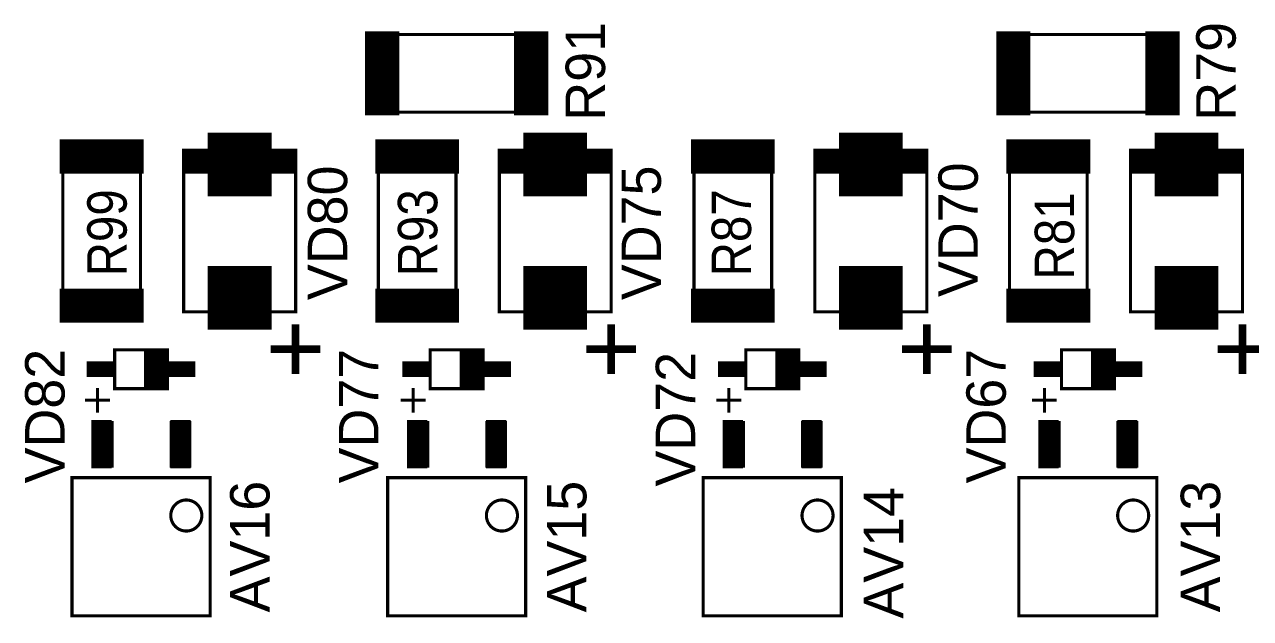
# Model space of a CAD drawing. Extents: x 25 to 880, y 8 to 306.
# Drawn here: x 569.85 to 619.18, y 161.07 to 184.97 of the extents above; entities that cross this region are included whole.
import ezdxf
from ezdxf.enums import TextEntityAlignment as Align

# ---------------------------------------------------------------- set-up
doc = ezdxf.new("R2010")
doc.units = 0
doc.header["$MEASUREMENT"] = 0
doc.layers.add('BOT', color=7, linetype='Continuous')
doc.layers.add('BOT_ASY', color=7, linetype='Continuous')

msp = doc.modelspace()

# ---------------------------------------------------------------- linework, layer by layer
at = {"layer": 'BOT', "const_width": 0.125}
for points in [[(583.6125, 181.3812), (584.8625, 181.3812), (584.8625, 184.6312), (583.6125, 184.6312)], [(589.6125, 181.3812), (590.8625, 181.3812), (590.8625, 184.6312), (589.6125, 184.6312)], [(609.0125, 181.3812), (610.2625, 181.3812), (610.2625, 184.6312), (609.0125, 184.6312)], [(615.0125, 181.3812), (616.2625, 181.3812), (616.2625, 184.6312), (615.0125, 184.6312)], [(577.2875, 178.125), (579.725, 178.125), (579.725, 180.5625), (577.2875, 180.5625)], [(589.9875, 178.125), (592.425, 178.125), (592.425, 180.5625), (589.9875, 180.5625)], [(602.6875, 178.125), (605.125, 178.125), (605.125, 180.5625), (602.6875, 180.5625)], [(615.3875, 178.125), (617.825, 178.125), (617.825, 180.5625), (615.3875, 180.5625)], [(571.325, 179.0312), (574.575, 179.0312), (574.575, 180.2812), (571.325, 180.2812)], [(584.025, 179.0312), (587.275, 179.0312), (587.275, 180.2812), (584.025, 180.2812)], [(596.725, 179.0312), (599.975, 179.0312), (599.975, 180.2812), (596.725, 180.2812)], [(609.425, 179.0312), (612.675, 179.0312), (612.675, 180.2812), (609.425, 180.2812)], [(577.2875, 172.75), (579.725, 172.75), (579.725, 175.1875), (577.2875, 175.1875)], [(589.9875, 172.75), (592.425, 172.75), (592.425, 175.1875), (589.9875, 175.1875)], [(602.6875, 172.75), (605.125, 172.75), (605.125, 175.1875), (602.6875, 175.1875)], [(615.3875, 172.75), (617.825, 172.75), (617.825, 175.1875), (615.3875, 175.1875)], [(571.325, 173.0312), (574.575, 173.0312), (574.575, 174.2812), (571.325, 174.2812)], [(584.025, 173.0312), (587.275, 173.0312), (587.275, 174.2812), (584.025, 174.2812)], [(596.725, 173.0312), (599.975, 173.0312), (599.975, 174.2812), (596.725, 174.2812)], [(609.425, 173.0312), (612.675, 173.0312), (612.675, 174.2812), (609.425, 174.2812)], [(572.4125, 170.85), (573.4125, 170.85), (573.4125, 171.35), (572.4125, 171.35)], [(575.6625, 170.85), (576.6625, 170.85), (576.6625, 171.35), (575.6625, 171.35)], [(585.1125, 170.85), (586.1125, 170.85), (586.1125, 171.35), (585.1125, 171.35)], [(588.3625, 170.85), (589.3625, 170.85), (589.3625, 171.35), (588.3625, 171.35)], [(597.8125, 170.85), (598.8125, 170.85), (598.8125, 171.35), (597.8125, 171.35)], [(601.0625, 170.85), (602.0625, 170.85), (602.0625, 171.35), (601.0625, 171.35)], [(610.5125, 170.85), (611.5125, 170.85), (611.5125, 171.35), (610.5125, 171.35)], [(613.7625, 170.85), (614.7625, 170.85), (614.7625, 171.35), (613.7625, 171.35)], [(572.6062, 167.175), (573.2937, 167.175), (573.2937, 168.9875), (572.6062, 168.9875)], [(575.7812, 167.175), (576.4687, 167.175), (576.4687, 168.9875), (575.7812, 168.9875)], [(585.3062, 167.175), (585.9937, 167.175), (585.9937, 168.9875), (585.3062, 168.9875)], [(588.4812, 167.175), (589.1687, 167.175), (589.1687, 168.9875), (588.4812, 168.9875)], [(598.0062, 167.175), (598.6937, 167.175), (598.6937, 168.9875), (598.0062, 168.9875)], [(601.1812, 167.175), (601.8687, 167.175), (601.8687, 168.9875), (601.1812, 168.9875)], [(610.7062, 167.175), (611.3937, 167.175), (611.3937, 168.9875), (610.7062, 168.9875)], [(613.8812, 167.175), (614.5687, 167.175), (614.5687, 168.9875), (613.8812, 168.9875)]]:
    msp.add_lwpolyline(points, close=True, dxfattribs=at)
for points in [[(583.675, 181.3812), (583.675, 184.6312)], [(583.8, 181.3812), (583.8, 184.6312)], [(583.925, 181.3812), (583.925, 184.6312)], [(584.05, 181.3812), (584.05, 184.6312)], [(584.175, 181.3812), (584.175, 184.6312)], [(584.3, 181.3812), (584.3, 184.6312)], [(584.425, 181.3812), (584.425, 184.6312)], [(584.55, 181.3812), (584.55, 184.6312)], [(584.675, 181.3812), (584.675, 184.6312)], [(584.8, 181.3812), (584.8, 184.6312)], [(589.675, 181.3812), (589.675, 184.6312)], [(589.8, 181.3812), (589.8, 184.6312)], [(589.925, 181.3812), (589.925, 184.6312)], [(590.05, 181.3812), (590.05, 184.6312)], [(590.175, 181.3812), (590.175, 184.6312)], [(590.3, 181.3812), (590.3, 184.6312)], [(590.425, 181.3812), (590.425, 184.6312)], [(590.55, 181.3812), (590.55, 184.6312)], [(590.675, 181.3812), (590.675, 184.6312)], [(590.8, 181.3812), (590.8, 184.6312)], [(609.05, 181.3812), (609.05, 184.6312)], [(609.175, 181.3812), (609.175, 184.6312)], [(609.3, 181.3812), (609.3, 184.6312)], [(609.425, 181.3812), (609.425, 184.6312)], [(609.55, 181.3812), (609.55, 184.6312)], [(609.675, 181.3812), (609.675, 184.6312)], [(609.8, 181.3812), (609.8, 184.6312)], [(609.925, 181.3812), (609.925, 184.6312)], [(610.05, 181.3812), (610.05, 184.6312)], [(610.175, 181.3812), (610.175, 184.6312)], [(615.05, 181.3812), (615.05, 184.6312)], [(615.175, 181.3812), (615.175, 184.6312)], [(615.3, 181.3812), (615.3, 184.6312)], [(615.425, 181.3812), (615.425, 184.6312)], [(615.55, 181.3812), (615.55, 184.6312)], [(615.675, 181.3812), (615.675, 184.6312)], [(615.8, 181.3812), (615.8, 184.6312)], [(615.925, 181.3812), (615.925, 184.6312)], [(616.05, 181.3812), (616.05, 184.6312)], [(616.175, 181.3812), (616.175, 184.6312)], [(577.3, 178.125), (577.3, 180.5625)], [(577.425, 178.125), (577.425, 180.5625)], [(577.55, 178.125), (577.55, 180.5625)], [(577.675, 178.125), (577.675, 180.5625)], [(577.8, 178.125), (577.8, 180.5625)], [(577.925, 178.125), (577.925, 180.5625)], [(578.05, 178.125), (578.05, 180.5625)], [(578.175, 178.125), (578.175, 180.5625)], [(578.3, 178.125), (578.3, 180.5625)], [(578.425, 178.125), (578.425, 180.5625)], [(578.55, 178.125), (578.55, 180.5625)], [(578.675, 178.125), (578.675, 180.5625)], [(578.8, 178.125), (578.8, 180.5625)], [(578.925, 178.125), (578.925, 180.5625)], [(579.05, 178.125), (579.05, 180.5625)], [(579.175, 178.125), (579.175, 180.5625)], [(579.3, 178.125), (579.3, 180.5625)], [(579.425, 178.125), (579.425, 180.5625)], [(579.55, 178.125), (579.55, 180.5625)], [(579.675, 178.125), (579.675, 180.5625)], [(590.05, 178.125), (590.05, 180.5625)], [(590.175, 178.125), (590.175, 180.5625)], [(590.3, 178.125), (590.3, 180.5625)], [(590.425, 178.125), (590.425, 180.5625)], [(590.55, 178.125), (590.55, 180.5625)], [(590.675, 178.125), (590.675, 180.5625)], [(590.8, 178.125), (590.8, 180.5625)], [(590.925, 178.125), (590.925, 180.5625)], [(591.05, 178.125), (591.05, 180.5625)], [(591.175, 178.125), (591.175, 180.5625)], [(591.3, 178.125), (591.3, 180.5625)], [(591.425, 178.125), (591.425, 180.5625)], [(591.55, 178.125), (591.55, 180.5625)], [(591.675, 178.125), (591.675, 180.5625)], [(591.8, 178.125), (591.8, 180.5625)], [(591.925, 178.125), (591.925, 180.5625)], [(592.05, 178.125), (592.05, 180.5625)], [(592.175, 178.125), (592.175, 180.5625)], [(592.3, 178.125), (592.3, 180.5625)], [(592.425, 178.125), (592.425, 180.5625)], [(602.8, 178.125), (602.8, 180.5625)], [(602.925, 178.125), (602.925, 180.5625)], [(603.05, 178.125), (603.05, 180.5625)], [(603.175, 178.125), (603.175, 180.5625)], [(603.3, 178.125), (603.3, 180.5625)], [(603.425, 178.125), (603.425, 180.5625)], [(603.55, 178.125), (603.55, 180.5625)], [(603.675, 178.125), (603.675, 180.5625)], [(603.8, 178.125), (603.8, 180.5625)], [(603.925, 178.125), (603.925, 180.5625)], [(604.05, 178.125), (604.05, 180.5625)], [(604.175, 178.125), (604.175, 180.5625)], [(604.3, 178.125), (604.3, 180.5625)], [(604.425, 178.125), (604.425, 180.5625)], [(604.55, 178.125), (604.55, 180.5625)], [(604.675, 178.125), (604.675, 180.5625)], [(604.8, 178.125), (604.8, 180.5625)], [(604.925, 178.125), (604.925, 180.5625)], [(605.05, 178.125), (605.05, 180.5625)], [(615.425, 178.125), (615.425, 180.5625)], [(615.55, 178.125), (615.55, 180.5625)], [(615.675, 178.125), (615.675, 180.5625)], [(615.8, 178.125), (615.8, 180.5625)], [(615.925, 178.125), (615.925, 180.5625)], [(616.05, 178.125), (616.05, 180.5625)], [(616.175, 178.125), (616.175, 180.5625)], [(616.3, 178.125), (616.3, 180.5625)], [(616.425, 178.125), (616.425, 180.5625)], [(616.55, 178.125), (616.55, 180.5625)], [(616.675, 178.125), (616.675, 180.5625)], [(616.8, 178.125), (616.8, 180.5625)], [(616.925, 178.125), (616.925, 180.5625)], [(617.05, 178.125), (617.05, 180.5625)], [(617.175, 178.125), (617.175, 180.5625)], [(617.3, 178.125), (617.3, 180.5625)], [(617.425, 178.125), (617.425, 180.5625)], [(617.55, 178.125), (617.55, 180.5625)], [(617.675, 178.125), (617.675, 180.5625)], [(617.8, 178.125), (617.8, 180.5625)], [(571.425, 179.0312), (571.425, 180.2812)], [(571.55, 179.0312), (571.55, 180.2812)], [(571.675, 179.0312), (571.675, 180.2812)], [(571.8, 179.0312), (571.8, 180.2812)], [(571.925, 179.0312), (571.925, 180.2812)], [(572.05, 179.0312), (572.05, 180.2812)], [(572.175, 179.0312), (572.175, 180.2812)], [(572.3, 179.0312), (572.3, 180.2812)], [(572.425, 179.0312), (572.425, 180.2812)], [(572.55, 179.0312), (572.55, 180.2812)], [(572.675, 179.0312), (572.675, 180.2812)], [(572.8, 179.0312), (572.8, 180.2812)], [(572.925, 179.0312), (572.925, 180.2812)], [(573.05, 179.0312), (573.05, 180.2812)], [(573.175, 179.0312), (573.175, 180.2812)], [(573.3, 179.0312), (573.3, 180.2812)], [(573.425, 179.0312), (573.425, 180.2812)], [(573.55, 179.0312), (573.55, 180.2812)], [(573.675, 179.0312), (573.675, 180.2812)], [(573.8, 179.0312), (573.8, 180.2812)], [(573.925, 179.0312), (573.925, 180.2812)], [(574.05, 179.0312), (574.05, 180.2812)], [(574.175, 179.0312), (574.175, 180.2812)], [(574.3, 179.0312), (574.3, 180.2812)], [(574.425, 179.0312), (574.425, 180.2812)], [(574.55, 179.0312), (574.55, 180.2812)], [(584.05, 179.0312), (584.05, 180.2812)], [(584.175, 179.0312), (584.175, 180.2812)], [(584.3, 179.0312), (584.3, 180.2812)], [(584.425, 179.0312), (584.425, 180.2812)], [(584.55, 179.0312), (584.55, 180.2812)], [(584.675, 179.0312), (584.675, 180.2812)], [(584.8, 179.0312), (584.8, 180.2812)], [(584.925, 179.0312), (584.925, 180.2812)], [(585.05, 179.0312), (585.05, 180.2812)], [(585.175, 179.0312), (585.175, 180.2812)], [(585.3, 179.0312), (585.3, 180.2812)], [(585.425, 179.0312), (585.425, 180.2812)], [(585.55, 179.0312), (585.55, 180.2812)], [(585.675, 179.0312), (585.675, 180.2812)], [(585.8, 179.0312), (585.8, 180.2812)], [(585.925, 179.0312), (585.925, 180.2812)], [(586.05, 179.0312), (586.05, 180.2812)], [(586.175, 179.0312), (586.175, 180.2812)], [(586.3, 179.0312), (586.3, 180.2812)], [(586.425, 179.0312), (586.425, 180.2812)], [(586.55, 179.0312), (586.55, 180.2812)], [(586.675, 179.0312), (586.675, 180.2812)], [(586.8, 179.0312), (586.8, 180.2812)], [(586.925, 179.0312), (586.925, 180.2812)], [(587.05, 179.0312), (587.05, 180.2812)], [(587.175, 179.0312), (587.175, 180.2812)], [(596.8, 179.0312), (596.8, 180.2812)], [(596.925, 179.0312), (596.925, 180.2812)], [(597.05, 179.0312), (597.05, 180.2812)], [(597.175, 179.0312), (597.175, 180.2812)], [(597.3, 179.0312), (597.3, 180.2812)], [(597.425, 179.0312), (597.425, 180.2812)], [(597.55, 179.0312), (597.55, 180.2812)], [(597.675, 179.0312), (597.675, 180.2812)], [(597.8, 179.0312), (597.8, 180.2812)], [(597.925, 179.0312), (597.925, 180.2812)], [(598.05, 179.0312), (598.05, 180.2812)], [(598.175, 179.0312), (598.175, 180.2812)], [(598.3, 179.0312), (598.3, 180.2812)], [(598.425, 179.0312), (598.425, 180.2812)], [(598.55, 179.0312), (598.55, 180.2812)], [(598.675, 179.0312), (598.675, 180.2812)], [(598.8, 179.0312), (598.8, 180.2812)], [(598.925, 179.0312), (598.925, 180.2812)], [(599.05, 179.0312), (599.05, 180.2812)], [(599.175, 179.0312), (599.175, 180.2812)], [(599.3, 179.0312), (599.3, 180.2812)], [(599.425, 179.0312), (599.425, 180.2812)], [(599.55, 179.0312), (599.55, 180.2812)], [(599.675, 179.0312), (599.675, 180.2812)], [(599.8, 179.0312), (599.8, 180.2812)], [(599.925, 179.0312), (599.925, 180.2812)], [(609.425, 179.0312), (609.425, 180.2812)], [(609.55, 179.0312), (609.55, 180.2812)], [(609.675, 179.0312), (609.675, 180.2812)], [(609.8, 179.0312), (609.8, 180.2812)], [(609.925, 179.0312), (609.925, 180.2812)], [(610.05, 179.0312), (610.05, 180.2812)], [(610.175, 179.0312), (610.175, 180.2812)], [(610.3, 179.0312), (610.3, 180.2812)], [(610.425, 179.0312), (610.425, 180.2812)], [(610.55, 179.0312), (610.55, 180.2812)], [(610.675, 179.0312), (610.675, 180.2812)], [(610.8, 179.0312), (610.8, 180.2812)], [(610.925, 179.0312), (610.925, 180.2812)], [(611.05, 179.0312), (611.05, 180.2812)], [(611.175, 179.0312), (611.175, 180.2812)], [(611.3, 179.0312), (611.3, 180.2812)], [(611.425, 179.0312), (611.425, 180.2812)], [(611.55, 179.0312), (611.55, 180.2812)], [(611.675, 179.0312), (611.675, 180.2812)], [(611.8, 179.0312), (611.8, 180.2812)], [(611.925, 179.0312), (611.925, 180.2812)], [(612.05, 179.0312), (612.05, 180.2812)], [(612.175, 179.0312), (612.175, 180.2812)], [(612.3, 179.0312), (612.3, 180.2812)], [(612.425, 179.0312), (612.425, 180.2812)], [(612.55, 179.0312), (612.55, 180.2812)], [(612.675, 179.0312), (612.675, 180.2812)], [(577.3, 172.75), (577.3, 175.1875)], [(577.425, 172.75), (577.425, 175.1875)], [(577.55, 172.75), (577.55, 175.1875)], [(577.675, 172.75), (577.675, 175.1875)], [(577.8, 172.75), (577.8, 175.1875)], [(577.925, 172.75), (577.925, 175.1875)], [(578.05, 172.75), (578.05, 175.1875)], [(578.175, 172.75), (578.175, 175.1875)], [(578.3, 172.75), (578.3, 175.1875)], [(578.425, 172.75), (578.425, 175.1875)], [(578.55, 172.75), (578.55, 175.1875)], [(578.675, 172.75), (578.675, 175.1875)], [(578.8, 172.75), (578.8, 175.1875)], [(578.925, 172.75), (578.925, 175.1875)], [(579.05, 172.75), (579.05, 175.1875)], [(579.175, 172.75), (579.175, 175.1875)], [(579.3, 172.75), (579.3, 175.1875)], [(579.425, 172.75), (579.425, 175.1875)], [(579.55, 172.75), (579.55, 175.1875)], [(579.675, 172.75), (579.675, 175.1875)], [(590.05, 172.75), (590.05, 175.1875)], [(590.175, 172.75), (590.175, 175.1875)], [(590.3, 172.75), (590.3, 175.1875)], [(590.425, 172.75), (590.425, 175.1875)], [(590.55, 172.75), (590.55, 175.1875)], [(590.675, 172.75), (590.675, 175.1875)], [(590.8, 172.75), (590.8, 175.1875)], [(590.925, 172.75), (590.925, 175.1875)], [(591.05, 172.75), (591.05, 175.1875)], [(591.175, 172.75), (591.175, 175.1875)], [(591.3, 172.75), (591.3, 175.1875)], [(591.425, 172.75), (591.425, 175.1875)], [(591.55, 172.75), (591.55, 175.1875)], [(591.675, 172.75), (591.675, 175.1875)], [(591.8, 172.75), (591.8, 175.1875)], [(591.925, 172.75), (591.925, 175.1875)], [(592.05, 172.75), (592.05, 175.1875)], [(592.175, 172.75), (592.175, 175.1875)], [(592.3, 172.75), (592.3, 175.1875)], [(592.425, 172.75), (592.425, 175.1875)], [(602.8, 172.75), (602.8, 175.1875)], [(602.925, 172.75), (602.925, 175.1875)], [(603.05, 172.75), (603.05, 175.1875)], [(603.175, 172.75), (603.175, 175.1875)], [(603.3, 172.75), (603.3, 175.1875)], [(603.425, 172.75), (603.425, 175.1875)], [(603.55, 172.75), (603.55, 175.1875)], [(603.675, 172.75), (603.675, 175.1875)], [(603.8, 172.75), (603.8, 175.1875)], [(603.925, 172.75), (603.925, 175.1875)], [(604.05, 172.75), (604.05, 175.1875)], [(604.175, 172.75), (604.175, 175.1875)], [(604.3, 172.75), (604.3, 175.1875)], [(604.425, 172.75), (604.425, 175.1875)], [(604.55, 172.75), (604.55, 175.1875)], [(604.675, 172.75), (604.675, 175.1875)], [(604.8, 172.75), (604.8, 175.1875)], [(604.925, 172.75), (604.925, 175.1875)], [(605.05, 172.75), (605.05, 175.1875)], [(615.425, 172.75), (615.425, 175.1875)], [(615.55, 172.75), (615.55, 175.1875)], [(615.675, 172.75), (615.675, 175.1875)], [(615.8, 172.75), (615.8, 175.1875)], [(615.925, 172.75), (615.925, 175.1875)], [(616.05, 172.75), (616.05, 175.1875)], [(616.175, 172.75), (616.175, 175.1875)], [(616.3, 172.75), (616.3, 175.1875)], [(616.425, 172.75), (616.425, 175.1875)], [(616.55, 172.75), (616.55, 175.1875)], [(616.675, 172.75), (616.675, 175.1875)], [(616.8, 172.75), (616.8, 175.1875)], [(616.925, 172.75), (616.925, 175.1875)], [(617.05, 172.75), (617.05, 175.1875)], [(617.175, 172.75), (617.175, 175.1875)], [(617.3, 172.75), (617.3, 175.1875)], [(617.425, 172.75), (617.425, 175.1875)], [(617.55, 172.75), (617.55, 175.1875)], [(617.675, 172.75), (617.675, 175.1875)], [(617.8, 172.75), (617.8, 175.1875)], [(571.425, 173.0312), (571.425, 174.2812)], [(571.55, 173.0312), (571.55, 174.2812)], [(571.675, 173.0312), (571.675, 174.2812)], [(571.8, 173.0312), (571.8, 174.2812)], [(571.925, 173.0312), (571.925, 174.2812)], [(572.05, 173.0312), (572.05, 174.2812)], [(572.175, 173.0312), (572.175, 174.2812)], [(572.3, 173.0312), (572.3, 174.2812)], [(572.425, 173.0312), (572.425, 174.2812)], [(572.55, 173.0312), (572.55, 174.2812)], [(572.675, 173.0312), (572.675, 174.2812)], [(572.8, 173.0312), (572.8, 174.2812)], [(572.925, 173.0312), (572.925, 174.2812)], [(573.05, 173.0312), (573.05, 174.2812)], [(573.175, 173.0312), (573.175, 174.2812)], [(573.3, 173.0312), (573.3, 174.2812)], [(573.425, 173.0312), (573.425, 174.2812)], [(573.55, 173.0312), (573.55, 174.2812)], [(573.675, 173.0312), (573.675, 174.2812)], [(573.8, 173.0312), (573.8, 174.2812)], [(573.925, 173.0312), (573.925, 174.2812)], [(574.05, 173.0312), (574.05, 174.2812)], [(574.175, 173.0312), (574.175, 174.2812)], [(574.3, 173.0312), (574.3, 174.2812)], [(574.425, 173.0312), (574.425, 174.2812)], [(574.55, 173.0312), (574.55, 174.2812)], [(584.05, 173.0312), (584.05, 174.2812)], [(584.175, 173.0312), (584.175, 174.2812)], [(584.3, 173.0312), (584.3, 174.2812)], [(584.425, 173.0312), (584.425, 174.2812)], [(584.55, 173.0312), (584.55, 174.2812)], [(584.675, 173.0312), (584.675, 174.2812)], [(584.8, 173.0312), (584.8, 174.2812)], [(584.925, 173.0312), (584.925, 174.2812)], [(585.05, 173.0312), (585.05, 174.2812)], [(585.175, 173.0312), (585.175, 174.2812)], [(585.3, 173.0312), (585.3, 174.2812)], [(585.425, 173.0312), (585.425, 174.2812)], [(585.55, 173.0312), (585.55, 174.2812)], [(585.675, 173.0312), (585.675, 174.2812)], [(585.8, 173.0312), (585.8, 174.2812)], [(585.925, 173.0312), (585.925, 174.2812)], [(586.05, 173.0312), (586.05, 174.2812)], [(586.175, 173.0312), (586.175, 174.2812)], [(586.3, 173.0312), (586.3, 174.2812)], [(586.425, 173.0312), (586.425, 174.2812)], [(586.55, 173.0312), (586.55, 174.2812)], [(586.675, 173.0312), (586.675, 174.2812)], [(586.8, 173.0312), (586.8, 174.2812)], [(586.925, 173.0312), (586.925, 174.2812)], [(587.05, 173.0312), (587.05, 174.2812)], [(587.175, 173.0312), (587.175, 174.2812)], [(596.8, 173.0312), (596.8, 174.2812)], [(596.925, 173.0312), (596.925, 174.2812)], [(597.05, 173.0312), (597.05, 174.2812)], [(597.175, 173.0312), (597.175, 174.2812)], [(597.3, 173.0312), (597.3, 174.2812)], [(597.425, 173.0312), (597.425, 174.2812)], [(597.55, 173.0312), (597.55, 174.2812)], [(597.675, 173.0312), (597.675, 174.2812)], [(597.8, 173.0312), (597.8, 174.2812)], [(597.925, 173.0312), (597.925, 174.2812)], [(598.05, 173.0312), (598.05, 174.2812)], [(598.175, 173.0312), (598.175, 174.2812)], [(598.3, 173.0312), (598.3, 174.2812)], [(598.425, 173.0312), (598.425, 174.2812)], [(598.55, 173.0312), (598.55, 174.2812)], [(598.675, 173.0312), (598.675, 174.2812)], [(598.8, 173.0312), (598.8, 174.2812)], [(598.925, 173.0312), (598.925, 174.2812)], [(599.05, 173.0312), (599.05, 174.2812)], [(599.175, 173.0312), (599.175, 174.2812)], [(599.3, 173.0312), (599.3, 174.2812)], [(599.425, 173.0312), (599.425, 174.2812)], [(599.55, 173.0312), (599.55, 174.2812)], [(599.675, 173.0312), (599.675, 174.2812)], [(599.8, 173.0312), (599.8, 174.2812)], [(599.925, 173.0312), (599.925, 174.2812)], [(609.425, 173.0312), (609.425, 174.2812)], [(609.55, 173.0312), (609.55, 174.2812)], [(609.675, 173.0312), (609.675, 174.2812)], [(609.8, 173.0312), (609.8, 174.2812)], [(609.925, 173.0312), (609.925, 174.2812)], [(610.05, 173.0312), (610.05, 174.2812)], [(610.175, 173.0312), (610.175, 174.2812)], [(610.3, 173.0312), (610.3, 174.2812)], [(610.425, 173.0312), (610.425, 174.2812)], [(610.55, 173.0312), (610.55, 174.2812)], [(610.675, 173.0312), (610.675, 174.2812)], [(610.8, 173.0312), (610.8, 174.2812)], [(610.925, 173.0312), (610.925, 174.2812)], [(611.05, 173.0312), (611.05, 174.2812)], [(611.175, 173.0312), (611.175, 174.2812)], [(611.3, 173.0312), (611.3, 174.2812)], [(611.425, 173.0312), (611.425, 174.2812)], [(611.55, 173.0312), (611.55, 174.2812)], [(611.675, 173.0312), (611.675, 174.2812)], [(611.8, 173.0312), (611.8, 174.2812)], [(611.925, 173.0312), (611.925, 174.2812)], [(612.05, 173.0312), (612.05, 174.2812)], [(612.175, 173.0312), (612.175, 174.2812)], [(612.3, 173.0312), (612.3, 174.2812)], [(612.425, 173.0312), (612.425, 174.2812)], [(612.55, 173.0312), (612.55, 174.2812)], [(612.675, 173.0312), (612.675, 174.2812)], [(572.425, 170.85), (572.425, 171.35)], [(572.55, 170.85), (572.55, 171.35)], [(572.675, 170.85), (572.675, 171.35)], [(572.8, 170.85), (572.8, 171.35)], [(572.925, 170.85), (572.925, 171.35)], [(573.05, 170.85), (573.05, 171.35)], [(573.175, 170.85), (573.175, 171.35)], [(573.3, 170.85), (573.3, 171.35)], [(575.675, 170.85), (575.675, 171.35)], [(575.8, 170.85), (575.8, 171.35)], [(575.925, 170.85), (575.925, 171.35)], [(576.05, 170.85), (576.05, 171.35)], [(576.175, 170.85), (576.175, 171.35)], [(576.3, 170.85), (576.3, 171.35)], [(576.425, 170.85), (576.425, 171.35)], [(576.55, 170.85), (576.55, 171.35)], [(585.175, 170.85), (585.175, 171.35)], [(585.3, 170.85), (585.3, 171.35)], [(585.425, 170.85), (585.425, 171.35)], [(585.55, 170.85), (585.55, 171.35)], [(585.675, 170.85), (585.675, 171.35)], [(585.8, 170.85), (585.8, 171.35)], [(585.925, 170.85), (585.925, 171.35)], [(586.05, 170.85), (586.05, 171.35)], [(588.425, 170.85), (588.425, 171.35)], [(588.55, 170.85), (588.55, 171.35)], [(588.675, 170.85), (588.675, 171.35)], [(588.8, 170.85), (588.8, 171.35)], [(588.925, 170.85), (588.925, 171.35)], [(589.05, 170.85), (589.05, 171.35)], [(589.175, 170.85), (589.175, 171.35)], [(589.3, 170.85), (589.3, 171.35)], [(597.925, 170.85), (597.925, 171.35)], [(598.05, 170.85), (598.05, 171.35)], [(598.175, 170.85), (598.175, 171.35)], [(598.3, 170.85), (598.3, 171.35)], [(598.425, 170.85), (598.425, 171.35)], [(598.55, 170.85), (598.55, 171.35)], [(598.675, 170.85), (598.675, 171.35)], [(598.8, 170.85), (598.8, 171.35)], [(601.175, 170.85), (601.175, 171.35)], [(601.3, 170.85), (601.3, 171.35)], [(601.425, 170.85), (601.425, 171.35)], [(601.55, 170.85), (601.55, 171.35)], [(601.675, 170.85), (601.675, 171.35)], [(601.8, 170.85), (601.8, 171.35)], [(601.925, 170.85), (601.925, 171.35)], [(602.05, 170.85), (602.05, 171.35)], [(610.55, 170.85), (610.55, 171.35)], [(610.675, 170.85), (610.675, 171.35)], [(610.8, 170.85), (610.8, 171.35)], [(610.925, 170.85), (610.925, 171.35)], [(611.05, 170.85), (611.05, 171.35)], [(611.175, 170.85), (611.175, 171.35)], [(611.3, 170.85), (611.3, 171.35)], [(611.425, 170.85), (611.425, 171.35)], [(613.8, 170.85), (613.8, 171.35)], [(613.925, 170.85), (613.925, 171.35)], [(614.05, 170.85), (614.05, 171.35)], [(614.175, 170.85), (614.175, 171.35)], [(614.3, 170.85), (614.3, 171.35)], [(614.425, 170.85), (614.425, 171.35)], [(614.55, 170.85), (614.55, 171.35)], [(614.675, 170.85), (614.675, 171.35)], [(572.675, 167.175), (572.675, 168.9875)], [(572.8, 167.175), (572.8, 168.9875)], [(572.925, 167.175), (572.925, 168.9875)], [(573.05, 167.175), (573.05, 168.9875)], [(573.175, 167.175), (573.175, 168.9875)], [(575.8, 167.175), (575.8, 168.9875)], [(575.925, 167.175), (575.925, 168.9875)], [(576.05, 167.175), (576.05, 168.9875)], [(576.175, 167.175), (576.175, 168.9875)], [(576.3, 167.175), (576.3, 168.9875)], [(576.425, 167.175), (576.425, 168.9875)], [(585.425, 167.175), (585.425, 168.9875)], [(585.55, 167.175), (585.55, 168.9875)], [(585.675, 167.175), (585.675, 168.9875)], [(585.8, 167.175), (585.8, 168.9875)], [(585.925, 167.175), (585.925, 168.9875)], [(588.55, 167.175), (588.55, 168.9875)], [(588.675, 167.175), (588.675, 168.9875)], [(588.8, 167.175), (588.8, 168.9875)], [(588.925, 167.175), (588.925, 168.9875)], [(589.05, 167.175), (589.05, 168.9875)], [(598.05, 167.175), (598.05, 168.9875)], [(598.175, 167.175), (598.175, 168.9875)], [(598.3, 167.175), (598.3, 168.9875)], [(598.425, 167.175), (598.425, 168.9875)], [(598.55, 167.175), (598.55, 168.9875)], [(598.675, 167.175), (598.675, 168.9875)], [(601.3, 167.175), (601.3, 168.9875)], [(601.425, 167.175), (601.425, 168.9875)], [(601.55, 167.175), (601.55, 168.9875)], [(601.675, 167.175), (601.675, 168.9875)], [(601.8, 167.175), (601.8, 168.9875)], [(610.8, 167.175), (610.8, 168.9875)], [(610.925, 167.175), (610.925, 168.9875)], [(611.05, 167.175), (611.05, 168.9875)], [(611.175, 167.175), (611.175, 168.9875)], [(611.3, 167.175), (611.3, 168.9875)], [(613.925, 167.175), (613.925, 168.9875)], [(614.05, 167.175), (614.05, 168.9875)], [(614.175, 167.175), (614.175, 168.9875)], [(614.3, 167.175), (614.3, 168.9875)], [(614.425, 167.175), (614.425, 168.9875)], [(614.55, 167.175), (614.55, 168.9875)]]:
    msp.add_lwpolyline(points, dxfattribs=at)
at = {"layer": 'BOT_ASY', "const_width": 0.125}
for points in [[(584.1125, 181.4437), (584.1125, 184.5687), (590.3625, 184.5687), (590.3625, 181.4437)], [(609.5125, 181.4437), (609.5125, 184.5687), (615.7625, 184.5687), (615.7625, 181.4437)], [(574.5125, 173.5312), (571.3875, 173.5312), (571.3875, 179.7812), (574.5125, 179.7812)], [(576.2537, 179.9062), (580.7587, 179.9062), (580.7587, 173.4062), (576.2537, 173.4062)], [(587.2125, 173.5312), (584.0875, 173.5312), (584.0875, 179.7812), (587.2125, 179.7812)], [(588.9537, 179.9062), (593.4587, 179.9062), (593.4587, 173.4062), (588.9537, 173.4062)], [(599.9125, 173.5312), (596.7875, 173.5312), (596.7875, 179.7812), (599.9125, 179.7812)], [(601.6537, 179.9062), (606.1587, 179.9062), (606.1587, 173.4062), (601.6537, 173.4062)], [(612.6125, 173.5312), (609.4875, 173.5312), (609.4875, 179.7812), (612.6125, 179.7812)], [(614.3537, 179.9062), (618.8587, 179.9062), (618.8587, 173.4062), (614.3537, 173.4062)], [(575.6, 171.8812), (575.6, 170.3187), (573.475, 170.3187), (573.475, 171.8812)], [(588.3, 171.8812), (588.3, 170.3187), (586.175, 170.3187), (586.175, 171.8812)], [(601, 171.8812), (601, 170.3187), (598.875, 170.3187), (598.875, 171.8812)], [(613.7, 171.8812), (613.7, 170.3187), (611.575, 170.3187), (611.575, 171.8812)], [(573.375, 168.9563), (573.375, 167.2063), (572.625, 167.2063), (572.625, 168.9563)], [(576.5, 168.9563), (576.5, 167.2063), (575.75, 167.2063), (575.75, 168.9563)], [(586.075, 168.9563), (586.075, 167.2063), (585.325, 167.2063), (585.325, 168.9563)], [(589.2, 168.9563), (589.2, 167.2063), (588.45, 167.2063), (588.45, 168.9563)], [(598.775, 168.9563), (598.775, 167.2063), (598.025, 167.2063), (598.025, 168.9563)], [(601.9, 168.9563), (601.9, 167.2063), (601.15, 167.2063), (601.15, 168.9563)], [(611.475, 168.9563), (611.475, 167.2063), (610.725, 167.2063), (610.725, 168.9563)], [(614.6, 168.9563), (614.6, 167.2063), (613.85, 167.2063), (613.85, 168.9563)], [(577.315, 166.7337), (577.315, 161.1787), (571.76, 161.1787), (571.76, 166.7337)], [(590.015, 166.7337), (590.015, 161.1787), (584.46, 161.1787), (584.46, 166.7337)], [(602.715, 166.7337), (602.715, 161.1787), (597.16, 161.1787), (597.16, 166.7337)], [(615.415, 166.7337), (615.415, 161.1787), (609.86, 161.1787), (609.86, 166.7337)]]:
    msp.add_lwpolyline(points, close=True, dxfattribs=at)
at = {"layer": 'BOT_ASY'}
for points, const_width in [([(576.2537, 179.7812), (580.7587, 179.7812)], 0.125), ([(576.2537, 179.6562), (580.7587, 179.6562)], 0.125), ([(576.2537, 179.5312), (580.7587, 179.5312)], 0.125), ([(588.9537, 179.7812), (593.4587, 179.7812)], 0.125), ([(588.9537, 179.6562), (593.4587, 179.6562)], 0.125), ([(588.9537, 179.5312), (593.4587, 179.5312)], 0.125), ([(601.6537, 179.7812), (606.1587, 179.7812)], 0.125), ([(601.6537, 179.6562), (606.1587, 179.6562)], 0.125), ([(601.6537, 179.5312), (606.1587, 179.5312)], 0.125), ([(614.3537, 179.7812), (618.8587, 179.7812)], 0.125), ([(614.3537, 179.6562), (618.8587, 179.6562)], 0.125), ([(614.3537, 179.5312), (618.8587, 179.5312)], 0.125), ([(576.2537, 179.4062), (580.7587, 179.4062)], 0.125), ([(576.2537, 179.2812), (580.7587, 179.2812)], 0.125), ([(576.2537, 179.1562), (580.7587, 179.1562)], 0.125), ([(576.2537, 179.0312), (580.7587, 179.0312)], 0.125), ([(588.9537, 179.4062), (593.4587, 179.4062)], 0.125), ([(588.9537, 179.2812), (593.4587, 179.2812)], 0.125), ([(588.9537, 179.1562), (593.4587, 179.1562)], 0.125), ([(588.9537, 179.0312), (593.4587, 179.0312)], 0.125), ([(601.6537, 179.4062), (606.1587, 179.4062)], 0.125), ([(601.6537, 179.2812), (606.1587, 179.2812)], 0.125), ([(601.6537, 179.1562), (606.1587, 179.1562)], 0.125), ([(601.6537, 179.0312), (606.1587, 179.0312)], 0.125), ([(614.3537, 179.4062), (618.8587, 179.4062)], 0.125), ([(614.3537, 179.2812), (618.8587, 179.2812)], 0.125), ([(614.3537, 179.1562), (618.8587, 179.1562)], 0.125), ([(614.3537, 179.0312), (618.8587, 179.0312)], 0.125), ([(580.7562, 172.9062), (580.7562, 170.9062)], 0.3125), ([(593.4562, 172.9062), (593.4562, 170.9062)], 0.3125), ([(606.1562, 172.9062), (606.1562, 170.9062)], 0.3125), ([(618.8562, 172.9062), (618.8562, 170.9062)], 0.3125), ([(574.725, 171.8812), (574.725, 170.3187)], 0.125), ([(574.85, 171.8812), (574.85, 170.3187)], 0.125), ([(574.975, 171.8812), (574.975, 170.3187)], 0.125), ([(575.1, 171.8812), (575.1, 170.3187)], 0.125), ([(575.225, 171.8812), (575.225, 170.3187)], 0.125), ([(575.35, 171.8812), (575.35, 170.3187)], 0.125), ([(575.475, 171.8812), (575.475, 170.3187)], 0.125), ([(581.7562, 171.9062), (579.7562, 171.9062)], 0.3125), ([(587.425, 171.8812), (587.425, 170.3187)], 0.125), ([(587.55, 171.8812), (587.55, 170.3187)], 0.125), ([(587.675, 171.8812), (587.675, 170.3187)], 0.125), ([(587.8, 171.8812), (587.8, 170.3187)], 0.125), ([(587.925, 171.8812), (587.925, 170.3187)], 0.125), ([(588.05, 171.8812), (588.05, 170.3187)], 0.125), ([(588.175, 171.8812), (588.175, 170.3187)], 0.125), ([(594.4562, 171.9062), (592.4562, 171.9062)], 0.3125), ([(600.125, 171.8812), (600.125, 170.3187)], 0.125), ([(600.25, 171.8812), (600.25, 170.3187)], 0.125), ([(600.375, 171.8812), (600.375, 170.3187)], 0.125), ([(600.5, 171.8812), (600.5, 170.3187)], 0.125), ([(600.625, 171.8812), (600.625, 170.3187)], 0.125), ([(600.75, 171.8812), (600.75, 170.3187)], 0.125), ([(600.875, 171.8812), (600.875, 170.3187)], 0.125), ([(607.1562, 171.9062), (605.1562, 171.9062)], 0.3125), ([(612.825, 171.8812), (612.825, 170.3187)], 0.125), ([(612.95, 171.8812), (612.95, 170.3187)], 0.125), ([(613.075, 171.8812), (613.075, 170.3187)], 0.125), ([(613.2, 171.8812), (613.2, 170.3187)], 0.125), ([(613.325, 171.8812), (613.325, 170.3187)], 0.125), ([(613.45, 171.8812), (613.45, 170.3187)], 0.125), ([(613.575, 171.8812), (613.575, 170.3187)], 0.125), ([(619.8562, 171.9062), (617.8562, 171.9062)], 0.3125), ([(573.1625, 170.85), (572.6625, 170.85)], 0.125), ([(576.4125, 170.85), (575.9125, 170.85)], 0.125), ([(585.8625, 170.85), (585.3625, 170.85)], 0.125), ([(589.1125, 170.85), (588.6125, 170.85)], 0.125), ([(598.5625, 170.85), (598.0625, 170.85)], 0.125), ([(601.8125, 170.85), (601.3125, 170.85)], 0.125), ([(611.2625, 170.85), (610.7625, 170.85)], 0.125), ([(614.5125, 170.85), (614.0125, 170.85)], 0.125), ([(572.7875, 169.35), (572.7875, 170.35)], 0.125), ([(585.4875, 169.35), (585.4875, 170.35)], 0.125), ([(598.1875, 169.35), (598.1875, 170.35)], 0.125), ([(610.8875, 169.35), (610.8875, 170.35)], 0.125), ([(572.2875, 169.85), (573.2875, 169.85)], 0.125), ([(584.9875, 169.85), (585.9875, 169.85)], 0.125), ([(597.6875, 169.85), (598.6875, 169.85)], 0.125), ([(610.3875, 169.85), (611.3875, 169.85)], 0.125)]:
    msp.add_lwpolyline(points, dxfattribs=dict(at, const_width=const_width))
at = {"layer": 'BOT_ASY', "const_width": 0.125}
for points in [[(572.6625, 170.85, -1), (572.6625, 171.35), (573.1625, 171.35)], [(573.1625, 171.35, -1), (573.1625, 170.85)], [(575.9125, 170.85, -1), (575.9125, 171.35), (576.4125, 171.35)], [(576.4125, 171.35, -1), (576.4125, 170.85)], [(585.3625, 170.85, -1), (585.3625, 171.35), (585.8625, 171.35)], [(585.8625, 171.35, -1), (585.8625, 170.85)], [(588.6125, 170.85, -1), (588.6125, 171.35), (589.1125, 171.35)], [(589.1125, 171.35, -1), (589.1125, 170.85)], [(598.0625, 170.85, -1), (598.0625, 171.35), (598.5625, 171.35)], [(598.5625, 171.35, -1), (598.5625, 170.85)], [(601.3125, 170.85, -1), (601.3125, 171.35), (601.8125, 171.35)], [(601.8125, 171.35, -1), (601.8125, 170.85)], [(610.7625, 170.85, -1), (610.7625, 171.35), (611.2625, 171.35)], [(611.2625, 171.35, -1), (611.2625, 170.85)], [(614.0125, 170.85, -1), (614.0125, 171.35), (614.5125, 171.35)], [(614.5125, 171.35, -1), (614.5125, 170.85)]]:
    msp.add_lwpolyline(points, format="xyb", dxfattribs=at)
for points in [[(576.36, 165.8375, -1), (576.3587, 164.5875, -1)], [(589.06, 165.8375, -1), (589.0587, 164.5875, -1)], [(601.76, 165.8375, -1), (601.7587, 164.5875, -1)], [(614.46, 165.8375, -1), (614.4587, 164.5875, -1)]]:
    msp.add_lwpolyline(points, format="xyb", close=True, dxfattribs=at)

# ---------------------------------------------------------------- texts
at = {"layer": 'BOT_ASY'}
for s, width, p in [('R91', 1.019685, (593.2089, 183.0875)), ('R79', 1.019685, (618.5839, 183.0875)), ('VD80', 1.019685, (582.8339, 176.5875)), ('VD75', 1.019685, (595.4589, 176.5875)), ('VD70', 1.019685, (608.2089, 176.7125)), ('R99', 0.9, (573.9601, 176.5875)), ('R93', 0.9, (586.4601, 176.5875)), ('R87', 0.9, (599.0851, 176.5875)), ('R81', 0.9, (612.0851, 176.4625)), ('VD82', 1.019685, (571.4601, 169.2125)), ('VD77', 1.019685, (584.0851, 169.2125)), ('VD72', 1.019685, (596.8351, 169.0875)), ('VD67', 1.019685, (609.3351, 169.2125)), ('AV16', 1.019685, (579.7089, 163.9625)), ('AV15', 1.019685, (592.4589, 163.9625)), ('AV14', 1.019685, (605.2089, 163.7125)), ('AV13', 1.019685, (617.9589, 163.9625))]:
    msp.add_text(s, height=1.5875, rotation=90, dxfattribs=dict(at, width=width)).set_placement(p, align=Align.CENTER)

doc.saveas('drawing.dxf')
